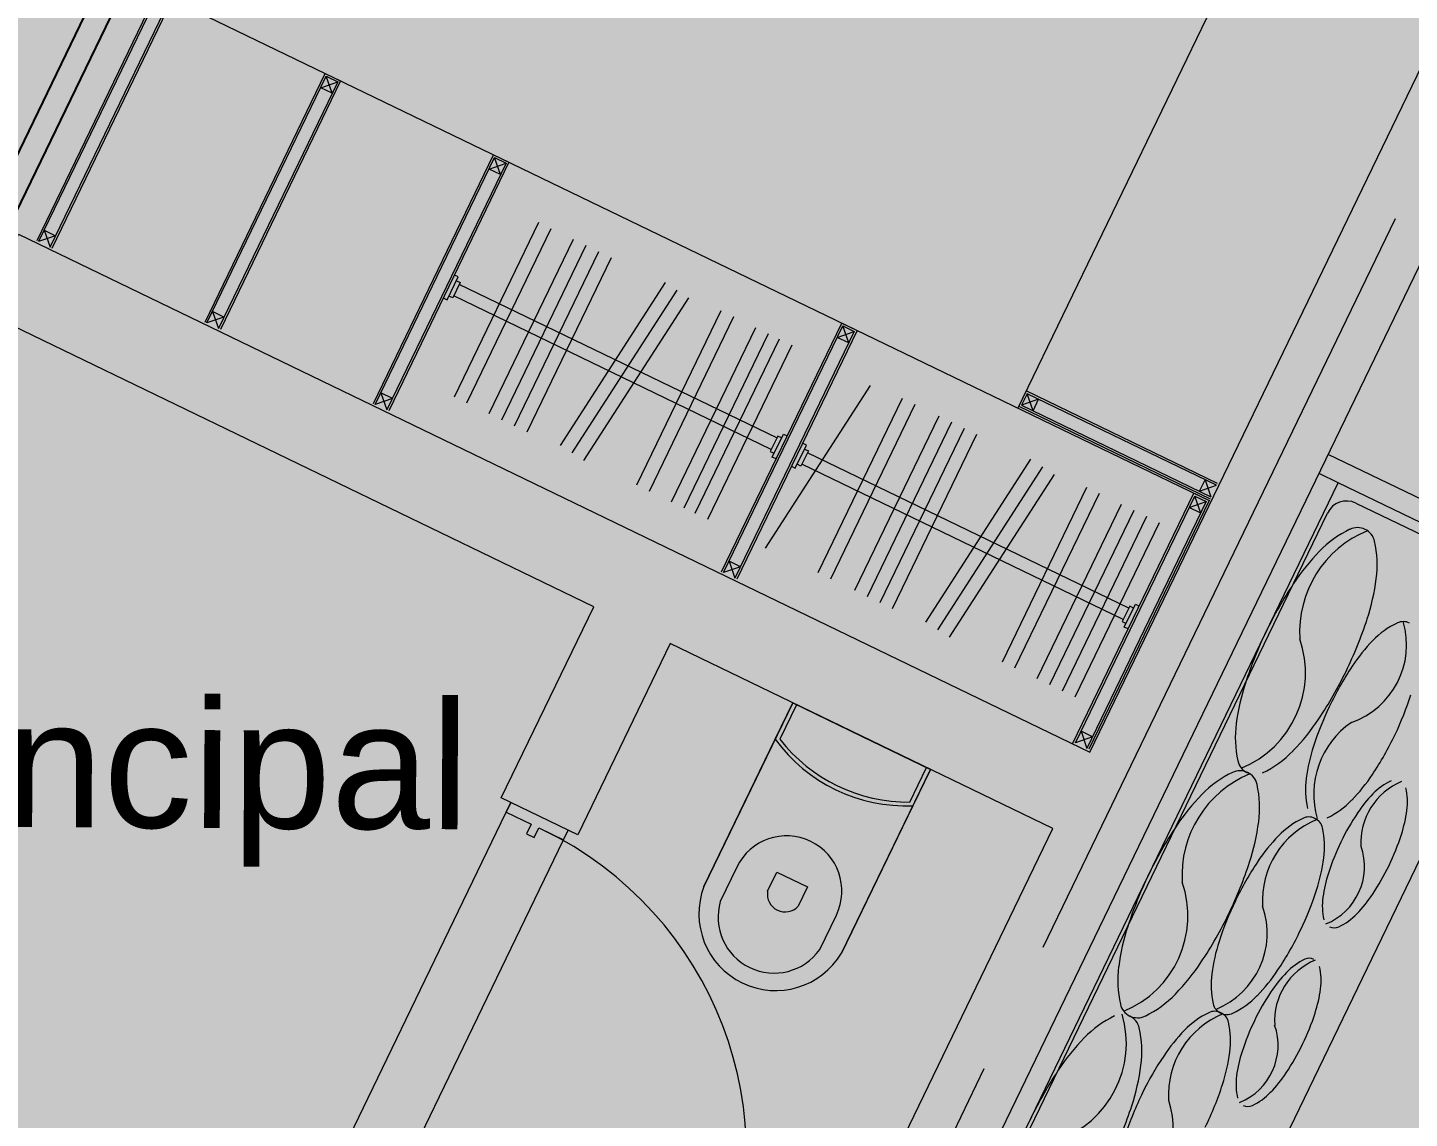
# Model space of a CAD drawing. Header units: metres. Extents: x -466 to 1322, y -1072 to 50.
# Drawn here: x 839.676 to 842.928, y -210.71 to -208.143 of the extents above; entities that cross this region are included whole.
import ezdxf

# ---------------------------------------------------------------- set-up
doc = ezdxf.new("R2010")
doc.units = ezdxf.units.M
doc.linetypes.add('B1 P BAJA$0$HIDDEN', pattern=[9.525, 6.35, -3.175])
doc.linetypes.add('CENTER2', pattern=[28.575, 19.05, -3.175, 3.175, -3.175])
for name, color, linetype, lineweight in [('A - Hatch muros', 4, 'Continuous', 0), ('A - PROY', 250, 'B1 P BAJA$0$HIDDEN', 0), ('A - TXT 100 -1', 2, 'Continuous', 0), ('A-DOOR', 2, 'Continuous', 9), ('A-EJES', 61, 'CENTER2', 0), ('A-Fixt', 122, 'Continuous', 5), ('A-INT CARP', 250, 'Continuous', 0), ('A-MUEBLES', 5, 'Continuous', 0), ('A-MURO INT', 4, 'Continuous', 0)]:
    doc.layers.add(name, color=color, linetype=linetype, lineweight=lineweight)
doc.layers.add('A-MUEBLES CARPINTERÍA', color=6, linetype='Continuous')
doc.layers.add('A-PUERTA', color=2, linetype='Continuous')
doc.layers.add('Hatch Interior', color=7, linetype='Continuous', lineweight=0, true_color=0xaf6350)
doc.styles.add('Style-Arial', font='arial.ttf')

# ---------------------------------------------------------------- blocks, each defined once
blk = doc.blocks.new('JVAS_Puerta - 0_90 X 2_10-V18-Planta Baja')
at = {"color": 0}
for p, q in [((-0.425, -0.0425), (-0.425, -0.9025)), ((-0.374, -0.0425), (-0.425, -0.0425)), ((-0.374, -0.9025), (-0.374, -0.0425)), ((-0.425, -0.9025), (-0.374, -0.9025))]:
    blk.add_line(p, q, dxfattribs=at)
at = {"layer": 'A - PROY', "color": 18, "linetype": 'Continuous', "ltscale": 100, "true_color": 0x000000}
blk.add_arc((-0.425, -0.0525), 0.85, 273.4398, 0, dxfattribs=at)
at = {"layer": 'A-DOOR', "color": 253, "linetype": 'Continuous', "ltscale": 100}
for p, q in [((-0.45, 0.0425), (0.45, 0.0425)), ((-0.374, -0.1075), (0.45, -0.1075))]:
    blk.add_line(p, q, dxfattribs=at)
at = {"layer": 'A-DOOR'}
for p, q in [((-0.425, 0.0425), (-0.45, 0.0425)), ((-0.45, 0.0425), (-0.45, -0.1075)), ((-0.425, -0.0225), (-0.425, 0.0425)), ((0.45, 0.0425), (0.425, 0.0425)), ((0.425, 0.0425), (0.425, -0.0225)), ((0.45, -0.1075), (0.45, 0.0425)), ((-0.4, -0.0225), (-0.425, -0.0225)), ((-0.4, -0.0425), (-0.4, -0.0225)), ((0.425, -0.0225), (0.4, -0.0225)), ((0.4, -0.0225), (0.4, -0.0425)), ((-0.425, -0.1075), (-0.425, -0.0425)), ((-0.425, -0.0425), (-0.4, -0.0425)), ((0.4, -0.0425), (0.425, -0.0425)), ((0.425, -0.0425), (0.425, -0.1075)), ((-0.45, -0.1075), (-0.425, -0.1075)), ((0.425, -0.1075), (0.45, -0.1075))]:
    blk.add_line(p, q, dxfattribs=at)

msp = doc.modelspace()

# ---------------------------------------------------------------- hatches: boundary and pattern name
at = {"layer": 'A - Hatch muros'}
h = msp.add_hatch(color=256, dxfattribs=at)
h.dxf.hatch_style = 1
h.paths.add_polyline_path([(840.7909, -209.9563), (841.0085, -209.5062), (839.5682, -208.8094), (839.6552, -208.6293), (842.1759, -209.8484), (843.3076, -207.5076), (840.7867, -206.2889), (840.8738, -206.1088), (843.5747, -207.4146), (841.1808, -212.3663), (841.6309, -212.5839), (841.5439, -212.764), (841.0962, -212.5413), (840.7915, -213.1715), (839.3486, -212.4802), (839.4356, -212.3001), (840.696, -212.9095), (841.3489, -211.559), (840.2686, -211.0367), (840.3991, -210.7666), (840.5792, -210.8537), (840.5357, -210.9437), (841.436, -211.3789), (842.0889, -210.0285), (841.1886, -209.5932), (840.9709, -210.0434)])
h.paths.add_polyline_path([(844.872, -214.1509), (845.3222, -214.3685), (847.1938, -210.4972), (847.3739, -210.5842), (845.4152, -214.6356), (844.785, -214.3309)])
h.paths.add_polyline_path([(852.6454, -210.1338), (852.9155, -210.2644), (852.8285, -210.4444), (852.5584, -210.3139)])
h.paths.add_polyline_path([(828.0363, -206.0115), (827.5862, -205.7939), (827.4991, -205.974), (827.9493, -206.1916), (826.9917, -208.1723), (827.1718, -208.2593), (828.1293, -206.2787), (828.5795, -206.4963), (828.6665, -206.3162), (828.2164, -206.0986), (830.5232, -201.327), (830.8834, -201.5011), (830.9704, -201.321), (830.4302, -201.0599)], flags=17)
h.paths.add_polyline_path([(832.4508, -208.3679), (831.4932, -210.3486), (831.3132, -210.2615), (832.2707, -208.2808), (831.8206, -208.0632), (831.9076, -207.8831), (832.3578, -208.1008), (833.7941, -205.1298), (830.9131, -203.7369), (831.2614, -203.0167), (831.4414, -203.1038), (831.1803, -203.6439), (833.8812, -204.9497), (834.6646, -203.3292), (831.9637, -202.0234), (831.7896, -202.3835), (831.6096, -202.2965), (831.8707, -201.7563), (837.8127, -204.629), (837.5516, -205.1692), (837.3715, -205.0821), (837.5456, -204.722), (834.8447, -203.4162), (834.0612, -205.0368), (836.7622, -206.3425), (837.0233, -205.8023), (837.2034, -205.8894), (836.8552, -206.6096), (833.9738, -205.2177), (832.5378, -208.1878), (832.988, -208.4055), (832.9009, -208.5855)])
h.paths.add_polyline_path([(836.2291, -209.9724), (836.142, -210.1524), (836.5922, -210.3701), (835.6346, -212.3507), (835.8147, -212.4378), (836.4676, -211.0873), (837.1878, -211.4355), (837.2749, -211.2555), (836.5546, -210.9073), (837.9475, -208.0263), (838.6677, -208.3745), (838.7547, -208.1944), (838.0345, -207.8462), (839.1662, -205.5054), (839.8864, -205.8536), (839.9735, -205.6736), (839.2532, -205.3254), (839.3403, -205.1453), (839.1602, -205.0583), (839.0732, -205.2383), (838.713, -205.0642), (838.626, -205.2443), (838.9861, -205.4184), (836.6792, -210.19)])
h.paths.add_polyline_path([(824.7969, -196.6703), (824.5939, -196.5721), (824.5734, -196.5874), (824.4131, -196.7069), (839.639, -204.0679), (839.5955, -204.158), (839.7755, -204.245), (839.8191, -204.155), (848.2819, -208.2464), (848.0643, -208.6966), (848.2444, -208.7836), (848.549, -208.1534)])
h.paths.add_polyline_path([(821.165, -199.3754), (820.9989, -199.4982), (821.3888, -200.0207), (821.5559, -199.8979)])
at = {"layer": 'Hatch Interior', "transparency": 33554687}
h = msp.add_hatch(color=256, dxfattribs=at)
h.dxf.hatch_style = 1
h.paths.add_polyline_path([(812.5967, -195.9108), (820.8172, -189.7835), (825.5384, -196.1176), (824.7969, -196.6703), (848.369, -208.0663), (845.3112, -214.389), (840.9909, -212.2996), (840.6862, -212.9298), (836.4548, -210.8841), (836.7594, -210.2539), (820.7387, -202.4835), (819.7911, -201.2126), (821.3946, -200.0169), (819.3328, -197.2508), (815.6446, -199.9998)])

# ---------------------------------------------------------------- linework, layer by layer
at = {"layer": 'A-EJES', "ltscale": 0.1}
msp.add_line((844.1379, -206.0204), (838.2473, -218.2048), dxfattribs=at)
at = {"layer": 'A-Fixt'}
for p, q in [((841.4767, -209.7325), (841.2677, -210.1647)), ((841.4353, -209.818), (841.4767, -209.7325)), ((841.4857, -209.7369), (841.4464, -209.818)), ((841.8008, -209.8892), (841.4767, -209.7325)), ((841.4767, -209.7325), (841.6387, -209.8109)), ((841.2677, -210.1647), (841.4353, -209.818)), ((841.6387, -209.8109), (841.8008, -209.8892)), ((841.5918, -210.3213), (841.8008, -209.8892)), ((841.7525, -209.966), (841.7918, -209.8848)), ((841.8008, -209.8892), (841.7594, -209.9747)), ((841.7594, -209.9747), (841.5918, -210.3213)), ((841.3454, -210.1189), (841.3062, -210.1999)), ((841.4177, -210.1761), (841.4395, -210.1311)), ((841.4395, -210.1311), (841.5115, -210.1659)), ((841.5115, -210.1659), (841.4897, -210.2109)), ((841.5403, -210.3131), (841.5795, -210.2321))]:
    msp.add_line(p, q, dxfattribs=at)
for centre, radius, start, end in [((841.7443, -209.5925), 0.3825, 216.1259, 272.2708), ((841.7486, -209.5835), 0.3825, 217.8105, 270.5861), ((841.4624, -210.1755), 0.13, 334.1983, 154.1983), ((841.4366, -210.2289), 0.1807, 159.1774, 329.2192), ((841.4366, -210.2289), 0.1807, 159.1774, 329.2192), ((841.4588, -210.183), 0.0417, 170.4585, 317.9381), ((841.4328, -210.2369), 0.1318, 163.7256, 324.6711)]:
    msp.add_arc(centre, radius, start, end, dxfattribs=at)
at = {"layer": 'A-INT CARP', "color": 250, "lineweight": 0}
for points in [[(840.6805, -209.0122), (840.879, -208.6016)], [(840.7102, -209.0265), (840.9087, -208.616)], [(840.7624, -209.0518), (840.9609, -208.6412)], [(840.7922, -209.0661), (840.9906, -208.6556)], [(840.8219, -209.0805), (841.0203, -208.67)], [(840.8516, -209.0949), (841.0501, -208.6843)], [(840.93, -209.1266), (841.177, -208.7433)], [(840.9577, -209.1444), (841.2048, -208.7612)], [(840.9855, -209.1623), (841.2325, -208.779)], [(841.1098, -209.2197), (841.3083, -208.8092)], [(841.1395, -209.2341), (841.338, -208.8235)], [(841.1917, -209.2593), (841.3902, -208.8488)], [(841.2214, -209.2737), (841.4199, -208.8631)], [(841.2471, -209.2861), (841.4456, -208.8755)], [(841.2768, -209.3004), (841.4753, -208.8899)], [(841.4123, -209.3687), (841.6594, -208.9854)], [(841.5367, -209.4261), (841.7352, -209.0155)], [(841.5664, -209.4404), (841.7649, -209.0299)], [(841.6227, -209.4677), (841.8212, -209.0571)], [(841.6524, -209.482), (841.8509, -209.0715)], [(841.6821, -209.4964), (841.8806, -209.0858)], [(841.7118, -209.5107), (841.9103, -209.1002)], [(841.7902, -209.5425), (842.0373, -209.1592)], [(841.818, -209.5603), (842.065, -209.177)], [(841.8457, -209.5782), (842.0927, -209.1949)], [(841.97, -209.6356), (842.1685, -209.225)], [(841.9997, -209.65), (842.1982, -209.2394)], [(842.052, -209.6752), (842.2504, -209.2647)], [(842.0817, -209.6896), (842.2801, -209.279)], [(842.1114, -209.7039), (842.3099, -209.2934)], [(842.1411, -209.7183), (842.3396, -209.3077)]]:
    msp.add_lwpolyline(points, dxfattribs=at)
at = {"layer": 'A-MUEBLES'}
for p, q in [((843.277, -209.4089), (842.7368, -209.1477)), ((841.8678, -211.0601), (842.7601, -209.2145)), ((842.7601, -209.2145), (842.7151, -209.1927)), ((844.5607, -210.085), (842.7601, -209.2145)), ((841.9081, -210.9963), (842.7351, -209.2857)), ((842.8018, -209.2624), (843.252, -209.4801)), ((843.252, -209.4801), (842.3706, -211.3032))]:
    msp.add_line(p, q, dxfattribs=at)
msp.add_arc((842.7801, -209.3075), 0.05, 64.1983, 154.1983, dxfattribs=at)
at = {"layer": 'A-MUEBLES', "color": 250}
for centre, radius, start, end in [((842.8057, -209.3613), 0.0412, 64.1983, 115.6737), ((842.9273, -209.566), 0.258, 112.3511, 183.5516), ((842.8965, -209.5502), 0.2509, 115.6737, 135.9473), ((842.8057, -209.3613), 0.0412, 12.7229, 64.1983), ((842.6012, -209.4074), 0.2509, 352.4494, 12.7229), ((843.0988, -209.7459), 0.5322, 135.9473, 146.4201), ((842.3223, -209.3705), 0.5322, 341.9766, 352.4494), ((843.4582, -209.9845), 0.9637, 146.4201, 154.1983), ((841.912, -209.237), 0.9637, 334.0667, 341.9766), ((842.7274, -209.5957), 0.1938, 289.2425, 16.2954), ((842.986, -209.7255), 0.2007, 115.6737, 135.9473), ((842.9134, -209.5743), 0.033, 64.1983, 115.6737), ((843.4582, -209.9845), 0.9637, 154.1983, 161.9766), ((842.4411, -209.6615), 0.2422, 292.1012, 19.1542), ((843.1478, -209.882), 0.4258, 135.9473, 146.4201), ((841.912, -209.237), 0.9637, 326.4201, 334.0667), ((843.4354, -210.0729), 0.771, 146.4201, 154.5911), ((843.0479, -209.851), 0.5322, 161.9766, 172.4494), ((843.4354, -210.0729), 0.771, 154.5911, 161.9766), ((842.1984, -209.4749), 0.771, 334.4682, 341.9766), ((842.2714, -209.4756), 0.5322, 315.9473, 326.4201), ((842.769, -209.814), 0.2509, 172.4494, 192.7229), ((842.9092, -209.948), 0.2064, 124.8451, 196.0456), ((842.1984, -209.4749), 0.771, 326.4201, 334.4682), ((843.1072, -209.9661), 0.4258, 161.9766, 172.4494), ((842.5645, -209.8602), 0.0412, 192.7229, 244.1983), ((842.4736, -209.6713), 0.2509, 295.6737, 315.9473), ((842.6507, -210.1383), 0.258, 112.3511, 183.5516), ((842.6199, -210.1225), 0.2509, 115.6737, 135.9473), ((842.5291, -209.9335), 0.0412, 64.1983, 115.6737), ((842.5291, -209.9335), 0.0412, 12.7229, 64.1983), ((842.486, -209.6658), 0.4258, 315.9473, 326.4201), ((842.3245, -209.9797), 0.2509, 352.4494, 12.7229), ((842.884, -209.9366), 0.2007, 172.4494, 192.7229), ((842.9684, -210.061), 0.1548, 112.3511, 183.5516), ((842.95, -210.0515), 0.1505, 115.6737, 135.9473), ((842.7728, -209.9658), 0.1505, 352.4494, 12.7229), ((842.8221, -210.3181), 0.5322, 135.9473, 146.4201), ((842.6477, -209.8223), 0.2007, 295.6737, 315.9473), ((843.0713, -210.1689), 0.3193, 135.9473, 146.4201), ((842.6911, -210.0341), 0.033, 64.1983, 115.6737), ((843.287, -210.3121), 0.5782, 146.4201, 154.1565), ((842.6054, -209.9437), 0.3193, 341.9766, 352.4494), ((843.1816, -210.5567), 0.9637, 146.4201, 154.1983), ((842.0456, -209.9427), 0.5322, 341.9766, 352.4494), ((842.7884, -210.1979), 0.2064, 112.3511, 183.5516), ((842.7638, -210.1853), 0.2007, 115.6737, 135.9473), ((842.6911, -210.0341), 0.033, 12.7229, 64.1983), ((842.5275, -210.0711), 0.2007, 352.4494, 12.7229), ((842.9255, -210.3418), 0.4258, 135.9473, 146.4201), ((843.287, -210.3121), 0.5782, 154.1565, 161.9766), ((842.3592, -209.8636), 0.5782, 334.2347, 341.9766), ((842.3043, -210.0415), 0.4258, 341.9766, 352.4494), ((842.6767, -210.1182), 0.1453, 292.1012, 19.1542), ((841.6353, -209.8092), 0.9637, 334.2947, 341.9766), ((843.2131, -210.5327), 0.771, 146.4201, 154.2944), ((843.0408, -210.232), 0.3193, 161.9766, 172.4494), ((842.3592, -209.8636), 0.5782, 326.4201, 334.2347), ((842.1644, -210.2337), 0.2422, 292.1012, 19.1542), ((843.1816, -210.5567), 0.9637, 154.1983, 161.9766), ((841.9761, -209.9347), 0.771, 334.4454, 341.9766), ((842.8734, -210.2098), 0.1505, 172.4494, 192.7229), ((842.5749, -210.0067), 0.3193, 315.9473, 326.4201), ((841.6353, -209.8092), 0.9637, 326.4201, 334.2947), ((842.3994, -210.2743), 0.1938, 292.1012, 19.1542), ((843.2131, -210.5327), 0.771, 154.2944, 161.9766), ((842.6962, -210.1241), 0.1505, 295.6737, 315.9473), ((842.7713, -210.4233), 0.5322, 161.9766, 172.4494), ((842.7507, -210.2375), 0.0247, 244.1983, 295.6737), ((842.8849, -210.4259), 0.4258, 161.9766, 172.4494), ((841.9761, -209.9347), 0.771, 326.4201, 334.4454), ((842.4924, -210.3863), 0.2509, 172.4494, 192.7229), ((841.9948, -210.0479), 0.5322, 315.9473, 326.4201), ((842.7653, -210.4812), 0.1548, 112.3511, 183.5516), ((842.7468, -210.4717), 0.1505, 115.6737, 135.9473), ((842.6923, -210.3584), 0.0247, 64.1983, 115.6737), ((842.5696, -210.3861), 0.1505, 352.4494, 12.7229), ((842.6617, -210.3964), 0.2007, 172.4494, 192.7229), ((842.2637, -210.1256), 0.4258, 315.9473, 326.4201), ((842.8681, -210.5891), 0.3193, 135.9473, 146.4201), ((842.197, -210.2435), 0.2509, 295.6737, 315.9473), ((842.4254, -210.2821), 0.2007, 295.6737, 315.9473), ((843.0838, -210.7323), 0.5782, 146.4201, 154.2008), ((842.4022, -210.3639), 0.3193, 341.9766, 352.4494), ((842.2878, -210.4325), 0.0412, 192.7229, 244.1983), ((842.4981, -210.4333), 0.033, 192.7229, 244.1983), ((842.0195, -210.5334), 0.2422, 289.2425, 16.2954), ((842.3428, -210.6956), 0.2509, 115.6737, 135.9473), ((842.2878, -210.4325), 0.0412, 244.1983, 295.6737), ((842.252, -210.5067), 0.0412, 12.7229, 64.1983), ((842.5673, -210.6553), 0.2064, 112.3511, 183.5516), ((842.5426, -210.6427), 0.2007, 115.6737, 135.9473), ((842.47, -210.4915), 0.033, 64.1983, 115.6737), ((842.4981, -210.4333), 0.033, 244.1983, 295.6737), ((842.47, -210.4915), 0.033, 12.7229, 64.1983), ((842.3064, -210.5285), 0.2007, 352.4494, 12.7229), ((842.4735, -210.5385), 0.1453, 292.1012, 19.1542), ((843.0838, -210.7323), 0.5782, 154.2008, 161.9766), ((842.1561, -210.2838), 0.5782, 334.1833, 341.9766), ((842.545, -210.8913), 0.5322, 135.9473, 146.4201), ((842.0474, -210.5528), 0.2509, 352.4494, 12.7229), ((842.7044, -210.7992), 0.4258, 135.9473, 146.4201), ((842.0832, -210.4989), 0.4258, 341.9766, 352.4494), ((842.8376, -210.6522), 0.3193, 161.9766, 172.4494), ((842.1561, -210.2838), 0.5782, 326.4201, 334.1833), ((841.7685, -210.5159), 0.5322, 341.9766, 352.4494), ((842.992, -210.9901), 0.771, 146.4201, 153.8255), ((842.9045, -211.1299), 0.9637, 146.4201, 154.1983), ((842.6703, -210.63), 0.1505, 172.4494, 192.7229), ((842.3717, -210.427), 0.3193, 315.9473, 326.4201), ((842.992, -210.9901), 0.771, 153.8255, 161.9766), ((841.755, -210.3921), 0.771, 333.8924, 341.9766), ((842.4931, -210.5444), 0.1505, 295.6737, 315.9473), ((841.3582, -210.3824), 0.9637, 334.128, 341.9766), ((842.1783, -210.7317), 0.1938, 292.1012, 19.1542), ((842.5476, -210.6577), 0.0247, 244.1983, 295.6737)]:
    msp.add_arc(centre, radius, start, end, dxfattribs=at)
at = {"layer": 'A-MUEBLES CARPINTERÍA', "lineweight": 0}
for p, q in [((842.5504, -207.9135), (842.0064, -209.0389)), ((839.9762, -208.0574), (842.4565, -209.2565)), ((840.3661, -208.2848), (840.4061, -208.2708)), ((840.3931, -208.2978), (840.3791, -208.2578)), ((840.3931, -208.2978), (840.3661, -208.2848)), ((840.7622, -208.4763), (840.8023, -208.4623)), ((840.7892, -208.4894), (840.7753, -208.4493)), ((840.7892, -208.4894), (840.7622, -208.4763)), ((839.7423, -208.633), (839.7022, -208.647)), ((839.7153, -208.62), (839.7423, -208.633)), ((839.7153, -208.62), (839.7293, -208.66)), ((840.1384, -208.8245), (840.0984, -208.8385)), ((840.1384, -208.8245), (840.1114, -208.8115)), ((840.1114, -208.8115), (840.1254, -208.8515)), ((841.5815, -208.8724), (841.6215, -208.8584)), ((841.6085, -208.8854), (841.5945, -208.8454)), ((841.6085, -208.8854), (841.5815, -208.8724)), ((840.5346, -209.016), (840.4945, -209.03)), ((840.5346, -209.016), (840.5076, -209.003)), ((840.5076, -209.003), (840.5215, -209.043)), ((842.0553, -209.0181), (842.0152, -209.0321)), ((842.0422, -209.0451), (842.0283, -209.0051)), ((842.0422, -209.0451), (842.0553, -209.0181)), ((842.4338, -209.2345), (842.4469, -209.2075)), ((842.4338, -209.2345), (842.4739, -209.2205)), ((842.4469, -209.2075), (842.4609, -209.2475)), ((842.4368, -209.2859), (842.4228, -209.2458)), ((842.4098, -209.2728), (842.4498, -209.2589)), ((842.4368, -209.2859), (842.4098, -209.2728)), ((841.3539, -209.4121), (841.3138, -209.4261)), ((841.3539, -209.4121), (841.3138, -209.4261)), ((841.3269, -209.3991), (841.3408, -209.4391)), ((841.3539, -209.4121), (841.3269, -209.3991)), ((841.3269, -209.3991), (841.3408, -209.4391)), ((842.1821, -209.8126), (842.1551, -209.7995)), ((842.1551, -209.7995), (842.1691, -209.8396)), ((842.1821, -209.8126), (842.1421, -209.8265))]:
    msp.add_line(p, q, dxfattribs=at)
for points in [[(839.7338, -208.6622), (840.0167, -208.077), (839.9807, -208.0596), (839.6977, -208.6448)], [(839.7293, -208.66), (840.01, -208.0793), (839.983, -208.0663), (839.7022, -208.647)], [(840.0939, -208.8363), (840.3768, -208.2511), (840.4128, -208.2685), (840.1299, -208.8537)], [(840.0984, -208.8385), (840.3791, -208.2578), (840.4061, -208.2708), (840.1254, -208.8515)], [(840.49, -209.0278), (840.7729, -208.4426), (840.8089, -208.46), (840.526, -209.0452)], [(840.4945, -209.03), (840.7753, -208.4493), (840.8023, -208.4623), (840.5215, -209.043)], [(840.6544, -208.7796), (840.6634, -208.784), (840.6895, -208.73), (840.6805, -208.7256)], [(840.6852, -208.739), (840.6942, -208.7433), (840.6768, -208.7793), (840.6678, -208.775)], [(841.4393, -209.1091), (840.692, -208.7478)], [(841.4262, -209.1361), (840.679, -208.7748)], [(841.3093, -209.4239), (841.5922, -208.8387), (841.6282, -208.8561), (841.3453, -209.4413)], [(841.3138, -209.4261), (841.5945, -208.8454), (841.6215, -208.8584), (841.3408, -209.4391)], [(842.4761, -209.216), (842.0259, -208.9984), (842.0085, -209.0344), (842.4587, -209.252)], [(842.4739, -209.2205), (842.0283, -209.0051), (842.0152, -209.0321), (842.4609, -209.2475)], [(841.4505, -209.1089), (841.4415, -209.1046), (841.424, -209.1406), (841.433, -209.1449)], [(841.4377, -209.1583), (841.4287, -209.154), (841.4548, -209.0999), (841.4638, -209.1043)], [(841.4737, -209.1757), (841.4827, -209.1801), (841.5088, -209.126), (841.4998, -209.1217)], [(841.5045, -209.1351), (841.5135, -209.1394), (841.4961, -209.1754), (841.4871, -209.1711)], [(842.2676, -209.5095), (841.5113, -209.1439)], [(842.2545, -209.5365), (841.4982, -209.1709)], [(842.1354, -209.8288), (842.4205, -209.2391), (842.4565, -209.2565), (842.1736, -209.8417)], [(842.1421, -209.8265), (842.4228, -209.2458), (842.4498, -209.2589), (842.1691, -209.8396)], [(842.2787, -209.5094), (842.2697, -209.505), (842.2523, -209.541), (842.2613, -209.5454)], [(842.2787, -209.5094), (842.2697, -209.505), (842.2523, -209.541), (842.2613, -209.5454)], [(842.266, -209.5587), (842.257, -209.5544), (842.2831, -209.5004), (842.2921, -209.5047)], [(842.266, -209.5587), (842.257, -209.5544), (842.2831, -209.5004), (842.2921, -209.5047)]]:
    msp.add_lwpolyline(points, dxfattribs=at)
at = {"layer": 'A-MURO INT'}
msp.add_lwpolyline([(843.5747, -207.4146), (841.1808, -212.3663), (841.6309, -212.5839), (841.5439, -212.764), (841.0937, -212.5464), (840.789, -213.1766), (839.3486, -212.4802), (839.4356, -212.3001), (840.696, -212.9095), (841.3489, -211.559), (840.2686, -211.0367), (840.3991, -210.7666), (840.5792, -210.8537), (840.5357, -210.9437), (841.436, -211.3789), (842.0889, -210.0285), (841.1886, -209.5932), (840.9709, -210.0434), (840.7909, -209.9563), (841.0085, -209.5062), (839.568, -208.8098), (839.6551, -208.6297), (842.1759, -209.8484), (843.3076, -207.5076)], dxfattribs=at)

# ---------------------------------------------------------------- block references
at = {"layer": 'A-PUERTA', "xscale": 1.111111111111195, "yscale": 1.111111111111195, "zscale": 1.111111111111195, "rotation": 154.1983439835412}
msp.add_blockref('JVAS_Puerta - 0_90 X 2_10-V18-Planta Baja', (839.1457, -208.5346), dxfattribs=at)
at = {"layer": 'A-PUERTA', "rotation": 64.19834398354902}
msp.add_blockref('JVAS_Puerta - 0_90 X 2_10-V18-Planta Baja', (840.6558, -210.3908), dxfattribs=at)

# ---------------------------------------------------------------- texts
at = {"layer": 'A - TXT 100 -1', "style": 'Style-Arial'}
msp.add_text('Baño Principal', height=0.3, rotation=359.7227, dxfattribs=at).set_placement((838.0138, -210.017))

doc.saveas('drawing.dxf')
